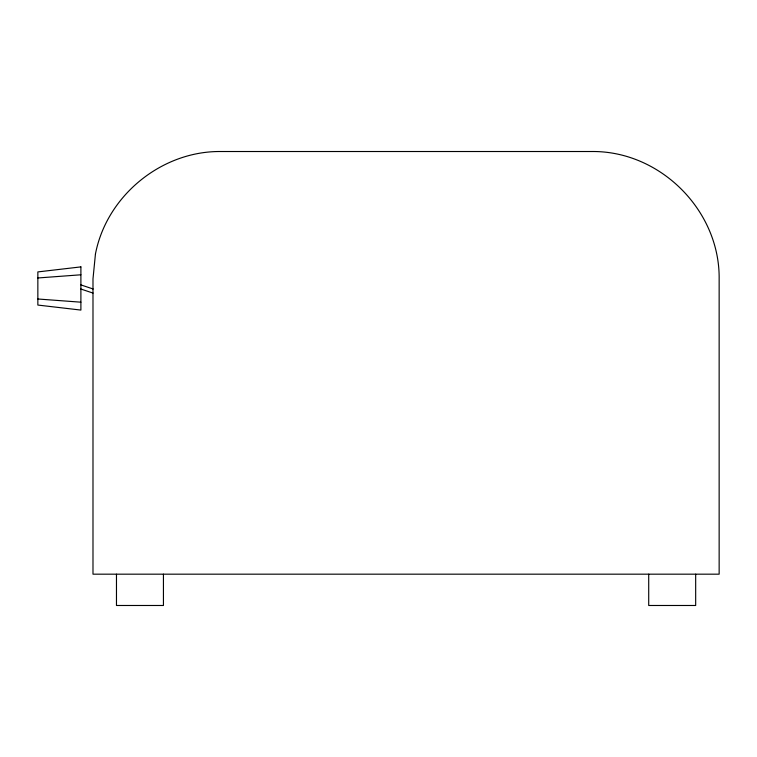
<?xml version="1.0" encoding="UTF-8"?>
<svg xmlns="http://www.w3.org/2000/svg" width="757" height="757" viewBox="0 0 757 757"><rect width="100%" height="100%" fill="white"/><g stroke="black" fill="none" stroke-linecap="round" stroke-linejoin="round"><path stroke-width="1.14" d="M37.85 277.97L80.895 274.791M37.85 298.996L80.895 302.185M80.895 284.906L93.149 288.994M80.772 288.994L93.026 293.082M695.674 574.175L695.674 605.486L648.711 605.486L648.711 574.175M163.436 574.175L163.436 605.486L116.474 605.486L116.474 574.175M95.439 254.059L92.988 278.917L92.988 574.175L719.15 574.175L719.15 278.917C719.898 210.437 660.227 150.766 591.756 151.514L220.391 151.514C161.232 151.116 106.586 195.959 95.439 254.059M80.895 266.89L37.85 271.914L37.85 305.062L80.895 310.077L80.895 266.89"/></g></svg>
